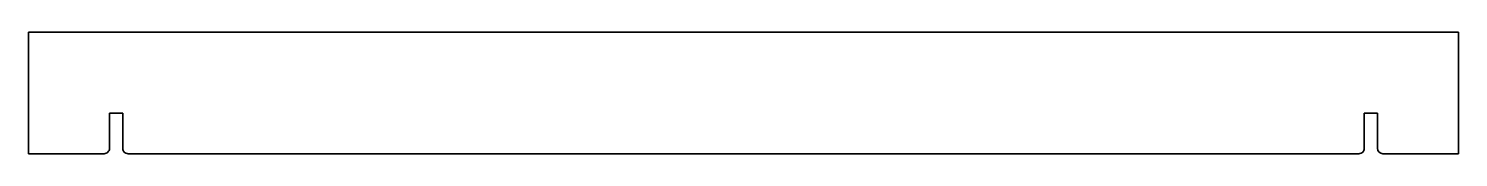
# Model space of a CAD drawing. Extents: x 32 to 562, y 188 to 232.
import ezdxf

# ---------------------------------------------------------------- set-up
doc = ezdxf.new("R2010")
doc.units = 0

msp = doc.modelspace()

# ---------------------------------------------------------------- linework, layer by layer
at = {"color": 7, "lineweight": 35}
for p, q in [((31.785172, 187.5), (31.785172, 232.5)), ((31.785172, 232.5), (562.214844, 232.5)), ((562.214844, 232.5), (562.214844, 187.5)), ((61.785172, 202.5), (61.785172, 189.5)), ((61.785172, 202.5), (66.685173, 202.5)), ((66.685173, 202.5), (66.685173, 189.5)), ((532.214844, 202.5), (527.314819, 202.5)), ((527.314819, 202.5), (527.314819, 189.5)), ((532.214844, 189.5), (532.214844, 202.5)), ((59.785172, 187.5), (31.785172, 187.5)), ((68.685173, 187.5), (525.314819, 187.5)), ((562.214844, 187.5), (534.214844, 187.5))]:
    msp.add_line(p, q, dxfattribs=at)
for centre, start, end in [((59.785172, 189.5), 269.999997, 360), ((68.685173, 189.5), 179.999995, 269.999997), ((525.314819, 189.5), 269.999997, 360), ((534.214844, 189.5), 180.000005, 269.999997)]:
    msp.add_arc(centre, 2, start, end, dxfattribs=at)

doc.saveas('drawing.dxf')
